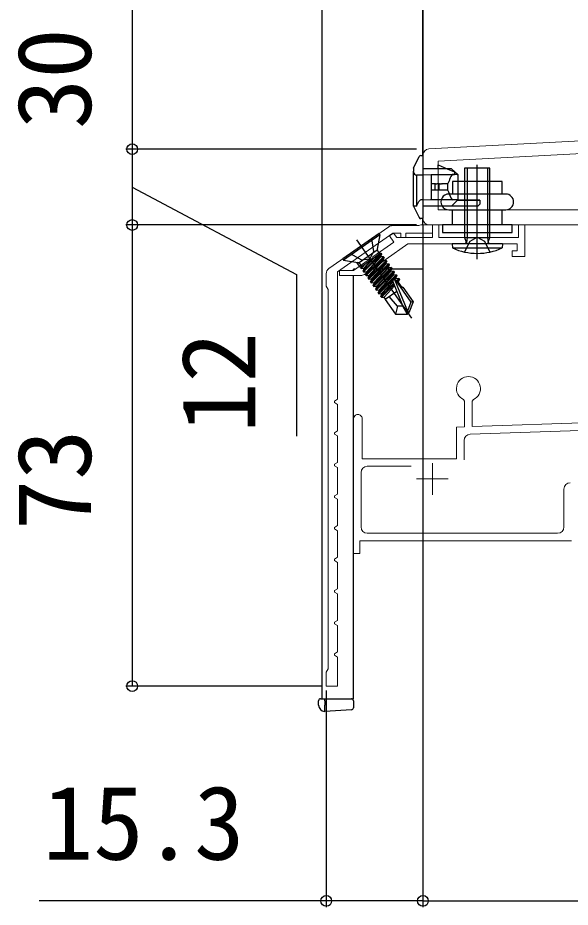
# Model space of a CAD drawing. Units: millimetres, scale not verified. Extents: x -700 to 700, y -1044 to 1038.
# Drawn here: x -116.5 to -29.1, y -32.6 to 108.2 of the extents above; entities that cross this region are included whole.
import ezdxf
from ezdxf.enums import TextEntityAlignment as Align

# ---------------------------------------------------------------- set-up
doc = ezdxf.new("R2010")
doc.units = ezdxf.units.MM
doc.header["$LTSCALE"] = 6
doc.layers.add('0-3_YKK_11', color=7, linetype='Continuous', lineweight=18)
for name, color, linetype in [('0-5_YKK_12', 2, 'Continuous'), ('0-6_YKK_13', 4, 'Continuous'), ('0-8_YKK_D', 6, 'Continuous')]:
    doc.layers.add(name, color=color, linetype=linetype)
doc.styles.add('ＭＳ ゴシック', font='')
doc.styles.get('ＭＳ ゴシック').set_extended_font_data('MS Gothic')

msp = doc.modelspace()

# ---------------------------------------------------------------- linework, layer by layer
at = {"layer": '0-3_YKK_11', "color": 211}
for p, q in [((-52.366, 86.408), (-52.366, 76.357)), ((-51.366, 75.357), (8.734, 75.357))]:
    msp.add_line(p, q, dxfattribs=at)
at = {"layer": '0-3_YKK_11', "color": 1}
msp.add_line((-67.239, 68.455), (-57.784, 75.076), dxfattribs=at)
at = {"layer": '0-3_YKK_11', "color": 190}
msp.add_line((-61.634, 67.537), (-54.752, 72.357), dxfattribs=at)
at = {"layer": '0-3_YKK_11', "color": 4}
for p, q in [((-25.431, 42.909), (-44.901, 42.229)), ((-45.866, 41.23), (-45.866, 38.154)), ((-54.248, 37.154), (-61.166, 37.154)), ((-50.866, 37.654), (-50.866, 32.654)), ((-62.166, 36.154), (-62.166, 27.554)), ((-53.366, 35.154), (-48.366, 35.154)), ((-30.066, 27.554), (-30.066, 33.554)), ((-61.166, 26.554), (-31.066, 26.554))]:
    msp.add_line(p, q, dxfattribs=at)
at = {"layer": '0-3_YKK_11', "color": 211}
msp.add_lwpolyline([(-1.151, 116.183), (-0.159, 110.557), (-4.966, 110.557), (-4.966, 115.913), (-4.424, 116.781), (-4.743, 117.357), (-7.366, 117.357), (-7.366, 89.715), (-51.418, 87.406)], dxfattribs=at)
msp.add_lwpolyline([(-7.366, 87.712), (-49.966, 85.48), (-49.966, 77.757), (-7.366, 77.757)], close=True, dxfattribs=at)
at = {"layer": '0-3_YKK_11', "color": 1}
for points in [[(-57.21, 75.257), (-53.031, 75.257), (-52.865, 75.307), (-52.699, 75.357), (-50.865, 75.357), (-50.865, 74.057), (-55.065, 74.057), (-55.065, 73.357), (-55.865, 73.357), (-55.865, 74.057), (-57.147, 74.057), (-65.865, 67.952), (-65.865, 47.761), (-66.365, 47.472), (-66.365, 47.241), (-65.865, 46.952), (-65.865, 42.761), (-66.365, 42.472), (-66.365, 42.241), (-65.865, 41.952), (-65.865, 37.761), (-66.365, 37.472), (-66.365, 37.241), (-65.865, 36.952), (-65.865, 32.761), (-66.365, 32.472), (-66.365, 32.241), (-65.865, 31.952), (-65.865, 27.761), (-66.365, 27.472), (-66.365, 27.241), (-65.865, 26.952), (-65.865, 22.761), (-66.365, 22.472), (-66.365, 22.241), (-65.865, 21.952), (-65.865, 17.761), (-66.365, 17.472), (-66.365, 17.241), (-65.865, 16.952)], [(-67.365, 5.076), (-67.365, 65.137), (-67.515, 65.397), (-67.665, 65.657), (-67.665, 67.636)], [(-65.865, 16.952), (-65.865, 12.761), (-66.365, 12.472), (-66.365, 12.241), (-65.865, 11.952), (-65.865, 7.761), (-66.365, 7.472), (-66.365, 7.241), (-65.865, 6.952), (-65.865, 2.357), (-67.665, 2.357), (-67.665, 4.557), (-67.515, 4.816), (-67.365, 5.076)]]:
    msp.add_lwpolyline(points, dxfattribs=at)
at = {"layer": '0-3_YKK_11', "color": 190}
msp.add_lwpolyline([(-54.752, 72.357), (-37.465, 72.357), (-37.465, 71.257), (-38.265, 71.257), (-38.265, 70.357), (-36.265, 70.357), (-36.265, 75.357), (-37.265, 75.357), (-37.265, 73.357), (-49.865, 73.357), (-49.865, 75.357), (-50.865, 75.357), (-50.865, 73.357), (-56.508, 73.357), (-57.009, 74.072), (-57.664, 73.613), (-56.976, 72.63), (-60.287, 70.312), (-60.368, 70.109), (-60.818, 69.793), (-61.037, 69.786), (-63.365, 68.157), (-65.565, 68.157), (-65.565, 67.357), (-62.208, 67.357)], dxfattribs=at)
at = {"layer": '0-3_YKK_11', "color": 4}
for points in [[(-44.389, 47.721), (-44.566, 47.447), (-44.566, 43.442), (-25.666, 44.102), (-25.666, 51.353), (-17.066, 51.653), (-17.066, 72.454)], [(-61.966, 44.654), (-61.966, 38.354), (-47.066, 38.355), (-47.066, 43.355), (-45.766, 43.4), (-45.766, 47.447), (-45.944, 47.721)], [(-28.866, 25.354), (-62.366, 25.354), (-62.366, 23.354), (-63.366, 23.354), (-63.366, 44.654)]]:
    msp.add_lwpolyline(points, dxfattribs=at)
at = {"layer": '0-3_YKK_11', "color": 211}
for centre, start, end in [((-51.366, 86.408), 92.99999, 180.00002), ((-51.366, 76.357), 180.00002, 270)]:
    msp.add_arc(centre, 1, start, end, dxfattribs=at)
at = {"layer": '0-3_YKK_11', "color": 1}
for centre, start, end in [((-57.21, 74.257), 89.99999, 124.99998), ((-66.665, 67.636), 124.99998, 179.99997)]:
    msp.add_arc(centre, 1, start, end, dxfattribs=at)
at = {"layer": '0-3_YKK_11', "color": 190}
msp.add_arc((-62.208, 68.357), 1, 270.00002, 305.00001, dxfattribs=at)
at = {"layer": '0-3_YKK_11', "color": 4}
for centre, radius, start, end in [((-45.166, 49.455), 1.9, 294.14715, 245.84496), ((-62.666, 44.654), 0.7, 359.99874, 180.00249), ((-44.866, 41.23), 1, 92.00112, 179.99954), ((-61.166, 36.154), 1, 90.00001, 179.99999), ((-29.066, 33.554), 1, 90.00001, 179.99999), ((-61.166, 27.554), 1, 180.00001, 269.99999), ((-31.066, 27.554), 1, 270.00001, 359.99999)]:
    msp.add_arc(centre, radius, start, end, dxfattribs=at)
at = {"layer": '0-5_YKK_12'}
for p, q in [((-68.366, 300.856), (-68.366, 0.353)), ((-52.371, 300.605), (-52.371, 86.357)), ((-52.366, 86.408), (-52.364, 300.856)), ((-52.366, 75.357), (-52.366, 76.357)), ((-52.366, 74.057), (-52.366, 73.357)), ((-63.37, 68.17), (-63.37, 68.357)), ((-63.08, 68.357), (-63.37, 68.357))]:
    msp.add_line(p, q, dxfattribs=at)
for points in [[(-52.366, 72.357), (-52.366, 68.357), (-60.464, 68.357)], [(-68.366, 0.353), (-63.366, 0.353), (-63.366, 67.357)]]:
    msp.add_lwpolyline(points, dxfattribs=at)
at = {"layer": '0-6_YKK_13'}
for p, q in [((-53.866, 84.357), (-52.949, 86.191)), ((-53.866, 84.357), (-52.949, 86.191)), ((-52.681, 86.357), (-52.653, 86.357)), ((-52.681, 86.357), (-52.653, 86.357)), ((-52.653, 86.357), (-52.366, 86.357)), ((-52.653, 86.357), (-52.366, 86.357)), ((-52.366, 86.357), (-52.366, 85.357)), ((-52.366, 86.357), (-52.366, 85.357)), ((-52.366, 85.357), (-52.366, 77.357)), ((-52.366, 85.357), (-52.366, 77.357)), ((-43.765, 69.931), (-43.765, 84.87)), ((-53.866, 84.357), (-53.866, 83.857)), ((-53.866, 84.357), (-53.866, 83.857)), ((-53.866, 78.857), (-53.866, 83.857)), ((-53.866, 78.857), (-53.866, 83.857)), ((-47.866, 84.257), (-52.366, 84.257)), ((-47.866, 84.257), (-52.366, 84.257)), ((-51.066, 83.357), (-47.63, 83.357)), ((-51.066, 83.253), (-51.066, 83.357)), ((-51.066, 83.357), (-47.63, 83.357)), ((-51.066, 83.253), (-51.066, 83.357)), ((-51.066, 83.253), (-51.066, 81.857)), ((-51.066, 83.253), (-51.066, 81.857)), ((-48.166, 83.357), (-47.866, 83.357)), ((-48.166, 83.357), (-47.866, 83.357)), ((-46.866, 83.357), (-47.866, 84.257)), ((-46.866, 83.357), (-47.866, 84.257)), ((-46.931, 83.357), (-47.63, 83.357)), ((-46.931, 83.357), (-47.63, 83.357)), ((-46.931, 83.357), (-46.866, 83.357)), ((-46.931, 83.357), (-46.866, 83.357)), ((-46.866, 83.357), (-46.866, 79.357)), ((-46.866, 83.357), (-46.866, 79.357)), ((-50.466, 81.857), (-51.066, 81.857)), ((-51.066, 81.857), (-51.066, 80.857)), ((-50.466, 81.857), (-51.066, 81.857)), ((-51.066, 81.857), (-51.066, 80.857)), ((-50.466, 81.857), (-50.466, 80.857)), ((-50.372, 81.857), (-50.466, 81.857)), ((-50.466, 81.857), (-50.466, 80.857)), ((-50.372, 81.857), (-50.466, 81.857)), ((-50.372, 81.857), (-50.179, 81.857)), ((-50.372, 81.857), (-50.179, 81.857)), ((-49.866, 81.857), (-50.179, 81.857)), ((-49.866, 81.857), (-50.179, 81.857)), ((-49.866, 81.857), (-49.866, 80.857)), ((-49.733, 81.857), (-49.866, 81.857)), ((-49.866, 81.857), (-49.866, 80.857)), ((-49.733, 81.857), (-49.866, 81.857)), ((-49.733, 81.857), (-49.552, 81.857)), ((-49.733, 81.857), (-49.552, 81.857)), ((-49.451, 81.857), (-49.552, 81.857)), ((-49.451, 81.857), (-49.552, 81.857)), ((-49.451, 81.857), (-49.307, 81.857)), ((-49.451, 81.857), (-49.307, 81.857)), ((-48.459, 81.857), (-49.307, 81.857)), ((-48.459, 81.857), (-49.307, 81.857)), ((-50.466, 80.857), (-51.066, 80.857)), ((-51.066, 80.857), (-51.066, 79.46)), ((-50.466, 80.857), (-51.066, 80.857)), ((-51.066, 80.857), (-51.066, 79.46)), ((-50.372, 80.857), (-50.466, 80.857)), ((-50.372, 80.857), (-50.466, 80.857)), ((-50.179, 80.857), (-50.372, 80.857)), ((-50.179, 80.857), (-50.372, 80.857)), ((-49.866, 80.857), (-50.179, 80.857)), ((-49.866, 80.857), (-50.179, 80.857)), ((-49.733, 80.857), (-49.866, 80.857)), ((-49.733, 80.857), (-49.866, 80.857)), ((-49.552, 80.857), (-49.733, 80.857)), ((-49.552, 80.857), (-49.733, 80.857)), ((-49.451, 80.857), (-49.552, 80.857)), ((-49.451, 80.857), (-49.552, 80.857)), ((-49.307, 80.857), (-49.451, 80.857)), ((-49.307, 80.857), (-49.451, 80.857)), ((-39.265, 80.257), (-48.265, 80.257)), ((-53.866, 78.357), (-53.866, 78.857)), ((-53.866, 78.357), (-53.866, 78.857)), ((-53.366, 78.357), (-53.004, 79.08)), ((-52.366, 79.357), (-52.557, 79.357)), ((-52.366, 79.357), (-52.557, 79.357)), ((-46.914, 79.309), (-52.366, 79.357)), ((-47.866, 79.357), (-48.166, 79.357)), ((-47.866, 79.357), (-48.166, 79.357)), ((-47.866, 78.357), (-46.866, 79.357)), ((-47.866, 78.357), (-46.866, 79.357)), ((-46.931, 79.357), (-47.63, 79.357)), ((-46.931, 79.357), (-47.63, 79.357)), ((-46.866, 79.357), (-46.931, 79.357)), ((-46.866, 79.357), (-46.931, 79.357)), ((-46.914, 79.309), (-43.366, 79.278)), ((-43.366, 79.278), (-46.914, 79.309)), ((-46.914, 79.309), (-43.366, 79.278)), ((-43.366, 79.278), (-43.366, 78.657)), ((-43.366, 79.278), (-43.366, 78.657)), ((-53.866, 78.357), (-52.949, 76.522)), ((-53.866, 78.357), (-52.949, 76.522)), ((-47.866, 78.357), (-52.366, 78.357)), ((-47.866, 78.357), (-52.366, 78.357)), ((-48.265, 77.757), (-39.265, 77.757)), ((-43.666, 78.357), (-47.866, 78.357)), ((-43.666, 78.357), (-47.866, 78.357)), ((-47.715, 75.357), (-47.715, 77.757)), ((-43.666, 78.357), (-43.366, 78.657)), ((-43.666, 78.357), (-43.366, 78.657)), ((-39.815, 75.357), (-39.815, 77.757)), ((-52.653, 76.357), (-52.681, 76.357)), ((-52.653, 76.357), (-52.681, 76.357)), ((-59.319, 74), (-65.053, 69.985)), ((-59.187, 73.812), (-64.922, 69.797)), ((-59.187, 73.812), (-59.586, 71.551)), ((-59.319, 74), (-59.187, 73.812)), ((-45.765, 73.357), (-41.765, 73.357)), ((-62.876, 72.986), (-54.199, 60.594)), ((-39.765, 72.357), (-39.821, 71.714)), ((-59.622, 71.347), (-62.456, 69.362)), ((-59.017, 70.916), (-62.259, 68.646)), ((-59.009, 70.906), (-61.85, 68.062)), ((-61.75, 67.919), (-58.909, 70.763)), ((-59.503, 71.177), (-59.221, 70.773)), ((-58.909, 70.763), (-59.094, 70.366)), ((-59.017, 70.916), (-58.909, 70.763)), ((-65.053, 69.985), (-64.922, 69.797)), ((-64.922, 69.797), (-62.66, 69.398)), ((-62.284, 68.682), (-62.775, 69.384)), ((-62.338, 69.193), (-62.055, 68.789)), ((-60.428, 69.928), (-61.715, 68.531)), ((-61.665, 68.459), (-60.099, 70.158)), ((-58.608, 70.332), (-61.449, 67.489)), ((-61.348, 67.346), (-58.508, 70.189)), ((-59.094, 70.366), (-61.314, 67.957)), ((-61.264, 67.885), (-59.044, 70.294)), ((-58.206, 69.759), (-61.047, 66.915)), ((-60.947, 66.772), (-58.106, 69.616)), ((-58.693, 69.793), (-60.912, 67.384)), ((-60.862, 67.312), (-58.642, 69.721)), ((-57.805, 69.186), (-60.646, 66.342)), ((-60.545, 66.199), (-57.705, 69.043)), ((-58.291, 69.219), (-60.511, 66.81)), ((-60.461, 66.739), (-58.241, 69.147)), ((-59.044, 70.294), (-59.094, 70.366)), ((-58.608, 70.332), (-59.044, 70.294)), ((-58.508, 70.189), (-58.693, 69.793)), ((-58.642, 69.721), (-58.693, 69.793)), ((-58.206, 69.759), (-58.642, 69.721)), ((-58.608, 70.332), (-58.508, 70.189)), ((-58.106, 69.616), (-58.291, 69.219)), ((-58.241, 69.147), (-58.291, 69.219)), ((-57.805, 69.186), (-58.241, 69.147)), ((-58.206, 69.759), (-58.106, 69.616)), ((-57.705, 69.043), (-57.89, 68.646)), ((-57.805, 69.186), (-57.705, 69.043)), ((-62.151, 68.493), (-61.715, 68.531)), ((-61.85, 68.062), (-61.665, 68.459)), ((-61.85, 68.062), (-61.75, 67.919)), ((-61.75, 67.919), (-61.314, 67.957)), ((-61.665, 68.459), (-61.715, 68.531)), ((-61.449, 67.489), (-61.264, 67.885)), ((-61.264, 67.885), (-61.314, 67.957)), ((-57.403, 68.612), (-60.244, 65.769)), ((-60.144, 65.625), (-57.303, 68.469)), ((-57.89, 68.646), (-60.109, 66.237)), ((-60.059, 66.165), (-57.839, 68.574)), ((-57.002, 68.039), (-59.843, 65.195)), ((-59.742, 65.052), (-56.902, 67.896)), ((-57.488, 68.072), (-59.708, 65.664)), ((-59.658, 65.592), (-57.438, 68.001)), ((-57.839, 68.574), (-57.89, 68.646)), ((-57.403, 68.612), (-57.839, 68.574)), ((-57.303, 68.469), (-57.488, 68.072)), ((-57.438, 68.001), (-57.488, 68.072)), ((-57.002, 68.039), (-57.438, 68.001)), ((-57.403, 68.612), (-57.303, 68.469)), ((-56.902, 67.896), (-57.087, 67.499)), ((-57.002, 68.039), (-56.902, 67.896)), ((-61.449, 67.489), (-61.348, 67.346)), ((-61.348, 67.346), (-60.912, 67.384)), ((-61.047, 66.915), (-60.862, 67.312)), ((-61.047, 66.915), (-60.947, 66.772)), ((-60.947, 66.772), (-60.511, 66.81)), ((-60.862, 67.312), (-60.912, 67.384)), ((-60.646, 66.342), (-60.461, 66.739)), ((-60.646, 66.342), (-60.545, 66.199)), ((-60.545, 66.199), (-60.109, 66.237)), ((-60.461, 66.739), (-60.511, 66.81)), ((-60.059, 66.165), (-60.109, 66.237)), ((-56.6, 67.465), (-59.441, 64.622)), ((-59.341, 64.479), (-56.5, 67.322)), ((-57.087, 67.499), (-59.306, 65.09)), ((-59.256, 65.018), (-57.036, 67.427)), ((-57.156, 66.415), (-58.905, 64.517)), ((-58.855, 64.445), (-57.122, 66.325)), ((-57.143, 66.385), (-55.594, 62.586)), ((-57.036, 67.427), (-57.087, 67.499)), ((-56.6, 67.465), (-57.036, 67.427)), ((-56.685, 66.926), (-56.878, 66.716)), ((-56.847, 66.718), (-54.815, 61.735)), ((-56.79, 66.685), (-56.635, 66.854)), ((-56.71, 66.621), (-54.274, 63.142)), ((-56.5, 67.322), (-56.685, 66.926)), ((-56.635, 66.854), (-56.685, 66.926)), ((-56.199, 66.892), (-56.635, 66.854)), ((-56.199, 66.892), (-56.614, 66.476)), ((-56.6, 67.465), (-56.5, 67.322)), ((-56.514, 66.333), (-56.099, 66.749)), ((-56.284, 66.352), (-56.422, 66.202)), ((-56.099, 66.749), (-56.284, 66.352)), ((-55.656, 65.465), (-56.284, 66.361)), ((-56.199, 66.892), (-56.099, 66.749)), ((-60.244, 65.769), (-60.059, 66.165)), ((-60.244, 65.769), (-60.144, 65.625)), ((-60.144, 65.625), (-59.708, 65.664)), ((-59.843, 65.195), (-59.658, 65.592)), ((-59.843, 65.195), (-59.742, 65.052)), ((-59.742, 65.052), (-59.306, 65.09)), ((-59.658, 65.592), (-59.708, 65.664)), ((-59.441, 64.622), (-59.256, 65.018)), ((-59.256, 65.018), (-59.306, 65.09)), ((-57.019, 66.071), (-59.04, 64.048)), ((-58.939, 63.905), (-56.948, 65.898)), ((-56.873, 65.713), (-58.503, 63.943)), ((-56.521, 64.851), (-58.359, 63.563)), ((-55.574, 65.522), (-55.82, 65.35)), ((-55.574, 65.522), (-53.937, 63.184)), ((-59.441, 64.622), (-59.341, 64.479)), ((-59.341, 64.479), (-58.905, 64.517)), ((-59.04, 64.048), (-58.855, 64.445)), ((-58.855, 64.445), (-58.905, 64.517)), ((-58.278, 63.621), (-58.503, 63.943)), ((-58.359, 63.563), (-56.722, 61.225)), ((-56.393, 62.499), (-57.704, 64.022)), ((-56.393, 62.499), (-56.722, 61.225)), ((-55.532, 62.49), (-56.393, 62.499)), ((-55.594, 62.578), (-54.853, 61.258)), ((-55.594, 62.578), (-54.73, 61.344)), ((-54.274, 63.142), (-54.815, 61.735)), ((-53.937, 63.184), (-54.607, 61.438)), ((-53.937, 63.184), (-54.274, 63.142)), ((-56.722, 61.225), (-54.853, 61.258)), ((-54.607, 61.43), (-54.853, 61.258)), ((-54.853, 61.258), (-54.607, 61.43)), ((-54.815, 61.726), (-54.607, 61.43)), ((-68.866, -0.605), (-68.866, 0.053)), ((-68.566, 0.353), (-67.866, 0.353)), ((-67.866, 0.053), (-67.866, 0.353)), ((-67.866, 0.353), (-63.666, 0.353)), ((-67.866, 0.053), (-67.866, -0.649)), ((-68.866, -0.645), (-68.866, -0.605)), ((-67.866, -1.647), (-67.866, -0.649)), ((-63.648, -1.389), (-67.866, -1.647)), ((-67.866, -1.647), (-67.927, -1.644))]:
    msp.add_line(p, q, dxfattribs=at)
for points in [[(-49.966, 84.257), (-49.966, 84.857), (-48.548, 84.257), (-47.366, 83.757), (-47.366, 83.3)], [(-49.966, 84.257), (-49.966, 84.857), (-48.548, 84.257)], [(-53.366, 83.257), (-53.366, 78.357), (-53.866, 78.357)], [(-47.366, 83.3), (-52.366, 83.257), (-53.366, 83.257)], [(-47.366, 83.3), (-52.366, 83.257), (-53.366, 83.257)], [(-41.835, 72.357), (-42.024, 72.623), (-41.765, 73.357), (-41.765, 84.357), (-45.765, 84.357), (-45.765, 73.357), (-45.507, 72.623), (-45.695, 72.357)], [(-45.386, 84.357), (-45.386, 73.357), (-45.497, 72.53)], [(-42.144, 84.357), (-42.144, 73.357), (-42.033, 72.53)], [(-48.459, 81.857), (-48.459, 80.857), (-49.307, 80.857)], [(-48.459, 81.857), (-48.459, 80.857), (-49.307, 80.857)], [(-39.815, 80.257), (-39.815, 82.257), (-47.715, 82.257), (-47.715, 80.257)], [(-43.366, 79.278), (-46.914, 79.309), (-52.366, 79.357)], [(-47.63, 79.357), (-51.066, 79.357), (-51.066, 79.46)], [(-47.63, 79.357), (-51.066, 79.357), (-51.066, 79.46)], [(-52.366, 77.357), (-52.366, 76.357), (-52.653, 76.357)], [(-52.366, 77.357), (-52.366, 76.357), (-52.653, 76.357)], [(-45.765, 71.069), (-44.91, 72.799), (-43.765, 73.408), (-42.62, 72.799), (-41.765, 71.069)], [(-60.507, 73.169), (-60.207, 71.163), (-60.796, 70.007)], [(-39.765, 72.357), (-47.765, 72.357), (-47.709, 71.714), (-39.821, 71.714)], [(-63.866, 70.817), (-62.083, 69.849), (-60.796, 70.007)], [(-62.2, 68.687), (-62.252, 68.636), (-62.151, 68.493), (-61.391, 69.253)], [(-59.04, 64.048), (-58.939, 63.905), (-58.503, 63.943)], [(-63.366, 0.053), (-63.366, -0.391), (-63.366, -1.09)]]:
    msp.add_lwpolyline(points, dxfattribs=at)
msp.add_lwpolyline([(-49.265, 74.157), (-38.265, 74.157), (-38.265, 75.357), (-49.265, 75.357)], close=True, dxfattribs=at)
for centre, radius, start, end in [((-52.681, 86.057), 0.3, 90, 153.43495), ((-52.681, 86.057), 0.3, 90, 153.43495), ((-53.366, 83.757), 0.5, 180, 270), ((-49.056, 82.424), 0.823, 316.45882, 351.2011), ((-49.056, 82.424), 0.823, 316.45882, 351.2011), ((-48.265, 79.007), 1.25, 90, 270.00002), ((-48.871, 80.38), 0.63, 3.21963, 49.12045), ((-48.871, 80.38), 0.63, 3.21963, 49.12045), ((-39.265, 79.007), 1.25, 270.00002, 90), ((-52.557, 78.857), 0.5, 90, 153.43495), ((-52.681, 76.657), 0.3, 206.56505, 270), ((-52.681, 76.657), 0.3, 206.56505, 270), ((-59.094, 71.464), 0.5, 170, 215), ((-43.765, 80.357), 9.5, 245.47225, 294.52775), ((-62.747, 68.906), 0.5, 35, 80), ((-56.913, 66.47), 0.248, 35, 202.19096), ((-68.566, 0.053), 0.3, 90, 180), ((-63.666, 0.053), 0.3, 0, 90), ((-67.866, -0.645), 1, 180, 266.5), ((-63.666, -1.09), 0.3, 273.5, 0)]:
    msp.add_arc(centre, radius, start, end, dxfattribs=at)
for centre, major_axis, ratio, start_param, end_param in [((-46.077, 81.357), (0, 2.9), 0.789474, 0.8581397, 1.2402914), ((-46.077, 81.357), (0, 2.9), 0.789474, 0.8581397, 1.2402914), ((-47.63, 83.057), (0, 0.3), 0.789474, 6.2831853, 7.141325), ((-47.63, 83.057), (0, 0.3), 0.789474, 6.2831853, 7.141325), ((-46.077, 81.357), (0, 2.9), 0.789474, 1.9013013, 2.283453), ((-46.077, 81.357), (0, 2.9), 0.789474, 1.9013013, 2.283453), ((-47.63, 79.657), (0, 0.3), 0.789474, 2.283453, 3.1415927), ((-47.63, 79.657), (0, 0.3), 0.789474, 2.283453, 3.1415927), ((-63.666, -0.147), (0, 0.5), 0.005236, 6.2744587, 6.2831853)]:
    msp.add_ellipse(centre, major_axis=major_axis, ratio=ratio, start_param=start_param, end_param=end_param, dxfattribs=at)
at = {"layer": '0-8_YKK_D'}
for p, q in [((-98.366, 117.357), (-98.366, 87.357)), ((-53.366, 87.357), (-99.366, 87.357)), ((-53.366, 87.357), (-99.366, 87.357)), ((-98.366, 87.357), (-98.366, 75.357)), ((-53.366, 75.357), (-99.366, 75.357)), ((-53.366, 75.357), (-99.366, 75.357)), ((-98.366, 75.357), (-98.366, 2.357)), ((-52.366, 75.356), (-52.366, -32.644)), ((-52.366, 75.356), (-52.366, -32.644)), ((-68.365, 2.357), (-99.366, 2.357)), ((-67.665, 1.656), (-67.665, -32.644)), ((-52.366, -31.644), (62.634, -31.644))]:
    msp.add_line(p, q, dxfattribs=at)
for points in [[(-98.366, 81.357), (-72.366, 67.54), (-72.366, 41.903)], [(-52.366, -31.644), (-67.665, -31.644), (-113.065, -31.644)]]:
    msp.add_lwpolyline(points, dxfattribs=at)
for centre in [(-98.366, 87.357), (-98.366, 87.357), (-98.366, 75.357), (-98.366, 75.357), (-98.366, 2.357), (-67.665, -31.644), (-52.366, -31.644), (-52.366, -31.644)]:
    msp.add_circle(centre, 0.85, dxfattribs=at)

# ---------------------------------------------------------------- texts
at = {"layer": '0-8_YKK_D', "style": 'ＭＳ ゴシック'}
for s, p in [('30', (-101.366, 90.538)), ('12', (-75.366, 42.449)), ('73', (-101.366, 27.038))]:
    msp.add_text(s, height=11.73, rotation=90, dxfattribs=at).set_placement(p, align=Align.BOTTOM_LEFT)
msp.add_text('15.3', height=11.73, dxfattribs=at).set_placement((-112.52, -28.644), align=Align.BOTTOM_LEFT)

doc.saveas('drawing.dxf')
